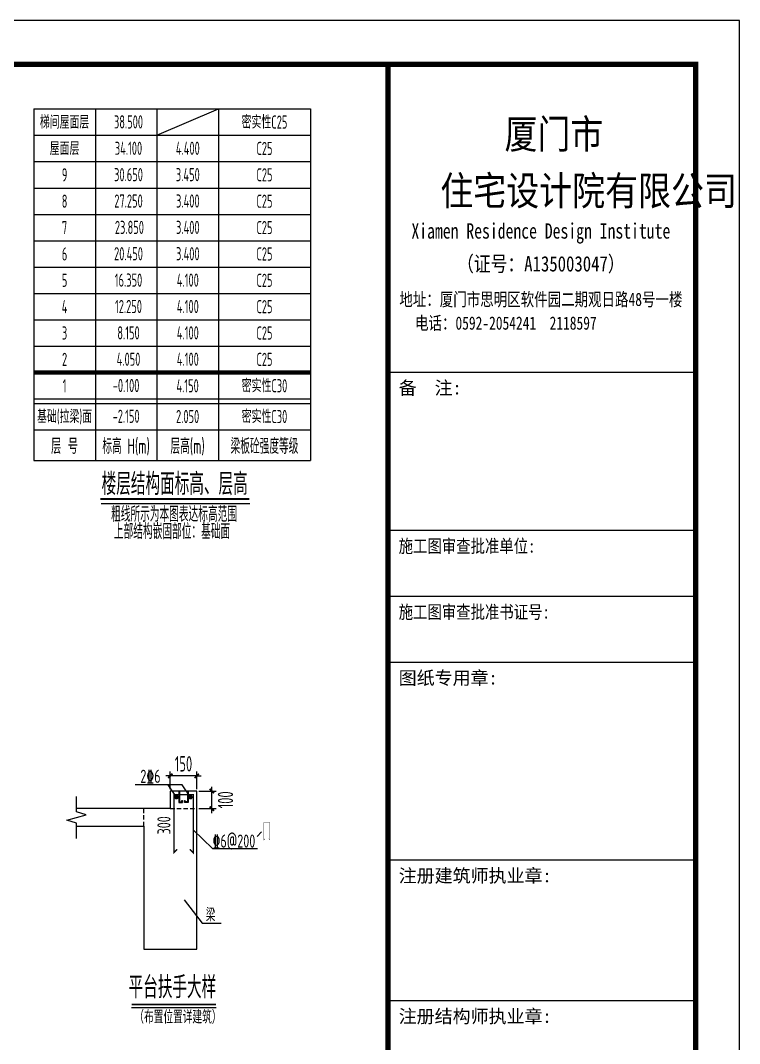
# Model space of a CAD drawing. Extents: x -441005 to 725361, y -182459 to 319313.
# Drawn here: x 212333 to 228700, y -115230 to -91950 of the extents above; entities that cross this region are included whole.
import ezdxf
from ezdxf.enums import TextEntityAlignment as Align

# ---------------------------------------------------------------- set-up
doc = ezdxf.new("R2010")
doc.units = 0
doc.header["$LTSCALE"] = 100
doc.linetypes.add('DASHEDX2', pattern=[1.5, 1, -0.5])
doc.layers.get('0').update_dxf_attribs({"linetype": 'CONTINUOUS'})
doc.layers.get('Defpoints').update_dxf_attribs({"linetype": 'CONTINUOUS'})
for name, color, linetype in [('C层高表', 2, 'CONTINUOUS'), ('DIM', 3, 'CONTINUOUS'), ('D大样&索引', 7, 'CONTINUOUS'), ('REIN', 1, 'CONTINUOUS'), ('THIN', 7, 'CONTINUOUS'), ('图框', 7, 'CONTINUOUS')]:
    doc.layers.add(name, color=color, linetype=linetype)
doc.styles.add('HZ', font='tssdeng.shx', dxfattribs={"width": 0.7, "height": 5, "bigfont": '1.shx'})
doc.styles.add('HZTXT', font='TXT', dxfattribs={"bigfont": 'HZTXT'})
doc.styles.add('TSSD_Dimension', font='tssdeng.shx', dxfattribs={"width": 0.62, "bigfont": '1.shx'})
doc.styles.add('TSSD_Rein', font='Tssdeng.shx', dxfattribs={"width": 0.7, "bigfont": '1.shx'})
doc.styles.add('图框字型一', font='SimSun.ttf')
doc.dimstyles.new('TSSD_25_100', dxfattribs={"dimtxt": 350, "dimasz": 100, "dimexe": 100, "dimexo": 50, "dimgap": 100, "dimtad": 1, "dimdec": 0, "dimlfac": 0.25, "dimzin": 0, "dimdsep": 46, "dimtxsty": 'TSSD_Dimension', "dimblk": 'ARCHTICK', "dimcen": 0, "dimdle": 100, "dimclrt": 7, "dimadec": 0, "dimazin": 0, "dimtfac": 1, "dimtdec": 0, "dimtix": 1, "dimtmove": 2, "dimatfit": 3, "dimfxl": 0, "dimtolj": 1, "dimtzin": 0, "dimarcsym": 0})

# ---------------------------------------------------------------- blocks, each defined once
blk = doc.blocks.new('梁板层高表')
at = {"layer": 'C层高表', "color": 7}
for p, q in [((0, 8000), (0, 0)), ((0, 8000), (6300, 8000)), ((1400, 8000), (1400, 0)), ((2800, 8000), (2800, 0)), ((2800, 7400), (4200, 8000)), ((4200, 8000), (4200, 0)), ((6300, 8000), (6300, 0)), ((6300, 8000), (6300, 0)), ((0, 7400), (6300, 7400)), ((0, 7400), (6300, 7400)), ((0, 6800), (6300, 6800)), ((0, 6200), (6300, 6200)), ((0, 5600), (6300, 5600)), ((0, 5000), (6300, 5000)), ((0, 4400), (6300, 4400)), ((0, 3800), (6300, 3800)), ((0, 3200), (6300, 3200)), ((0, 2600), (6300, 2600)), ((0, 2000), (6300, 2000)), ((0, 1400), (6300, 1400)), ((0, 1300), (6300, 1300)), ((0, 700), (6300, 700)), ((0, 0), (6300, 0)), ((1532, -976), (4920, -976))]:
    blk.add_line(p, q, dxfattribs=at)
at = {"layer": 'C层高表', "color": 7, "const_width": 50}
blk.add_lwpolyline([(1517, -878), (4905, -878)], dxfattribs=at)
at = {"layer": 'C层高表', "color": 7, "style": 'HZ'}
for s, height, width, p in [('梯间屋面层', 300, 0.6, (700, 7550)), ('屋面层', 300, 0.6, (700, 6950)), ('9', 300, 0.6, (700, 6350)), ('8', 300, 0.6, (700, 5750)), ('7', 300, 0.6, (700, 5150)), ('6', 300, 0.6, (700, 4550)), ('5', 300, 0.6, (700, 3950)), ('4', 300, 0.6, (700, 3350)), ('3', 300, 0.6, (700, 2750)), ('2', 300, 0.6, (700, 2150)), ('1', 300, 0.6, (700, 1550)), ('基础(拉梁)面', 300, 0.6, (700, 850)), ('层 号', 350, 0.7, (700, 150)), ('标高 H(m)', 350, 0.6, (2100, 150)), ('层高(m)', 350, 0.6, (3500, 150)), ('梁板砼强度等级', 350, 0.6, (5250, 150)), ('楼层结构面标高、层高', 500, 0.7, (3206, -785)), ('粗线所示为本图表达标高范围', 350, 0.6, (3191, -1397)), ('上部结构嵌固部位：基础面', 350, 0.6, (3146, -1790))]:
    blk.add_text(s, height=height, dxfattribs=dict(at, width=width)).set_placement(p, align=Align.CENTER)
at = {"layer": 'C层高表', "color": 2, "style": 'HZ', "width": 0.6}
for s, p in [('38.500', (2155, 7554)), ('34.100', (2155, 6954)), ('4.400', (3505, 6954)), ('30.650', (2155, 6354)), ('3.450', (3505, 6354)), ('27.250', (2155, 5754)), ('3.400', (3505, 5754)), ('23.850', (2176, 5154)), ('3.400', (3505, 5154)), ('20.450', (2155, 4554)), ('3.400', (3505, 4554)), ('4.100', (3505, 3954)), ('4.100', (3505, 3354)), ('4.100', (3505, 2754)), ('4.100', (3505, 2154)), ('2.050', (3500, 850))]:
    blk.add_text(s, height=300, dxfattribs=at).set_placement(p, align=Align.CENTER)
at = {"layer": 'C层高表', "color": 6, "style": 'HZ', "width": 0.6}
for s, p in [('密实性C25', (5250, 7550)), ('密实性C30', (5250, 1550)), ('密实性C30', (5250, 850))]:
    blk.add_text(s, height=300, dxfattribs=at).set_placement(p, align=Align.CENTER)
at = {"layer": 'C层高表', "color": 4, "style": 'HZ', "width": 0.6}
for p in [(5250, 6950), (5250, 6350), (5250, 5750), (5250, 5150), (5250, 4550), (5250, 3950), (5250, 3350), (5250, 2750), (5250, 2150)]:
    blk.add_text('C25', height=300, dxfattribs=at).set_placement(p, align=Align.CENTER)
at = {"layer": 'C层高表', "style": 'HZ', "width": 0.6}
for s, p in [('16.350', (2155, 3954)), ('12.250', (2155, 3354)), ('8.150', (2155, 2754)), ('4.050', (2155, 2154)), ('-0.100', (2100, 1556)), ('4.150', (3500, 1550)), ('-2.150', (2100, 856))]:
    blk.add_text(s, height=300, dxfattribs=at).set_placement(p, align=Align.CENTER)
blk = doc.blocks.new('A2+1_2')
at = {"layer": '图框'}
for p, q in [((81100, 34000), (88100, 34000)), ((81100, 30400), (88100, 30400)), ((81100, 28900), (88100, 28900)), ((81100, 27400), (88100, 27400)), ((81100, 22900), (88100, 22900)), ((81100, 19700), (88100, 19700))]:
    blk.add_line(p, q, dxfattribs=at)
blk.add_lwpolyline([(0, 0), (89100, 0), (89100, 42000), (0, 42000)], close=True, dxfattribs=at)
at = {"layer": '图框', "const_width": 120}
blk.add_lwpolyline([(2500, 1000), (88100, 1000), (88100, 41000), (2500, 41000)], close=True, dxfattribs=at)
blk.add_lwpolyline([(81100, 41000), (81100, 1000)], dxfattribs=at)
at = {"layer": '图框'}
for s, height, style, p in [('厦门市', 750, 'HZTXT', (83750, 39013)), ('住宅设计院有限公司', 750, 'HZTXT', (82290, 37723)), ('备  注:', 300, '图框字型一', (81342, 33490)), ('图纸专用章:', 300, '图框字型一', (81342, 26890)), ('注册建筑师执业章:', 300, '图框字型一', (81342, 22390)), ('注册结构师执业章:', 300, '图框字型一', (81342, 19190))]:
    blk.add_text(s, height=height, dxfattribs=dict(at, style=style)).set_placement(p)
at = {"layer": '图框', "style": '图框字型一'}
for s, height, width, p in [('Xiamen Residence Design Institute', 350, 0.75, (84578, 37036)), ('（证号：A135003047）', 350, 0.8, (84578, 36288)), ('地址：厦门市思明区软件园二期观日路48号一楼', 300, 0.75, (84578, 35504)), ('电话：0592-2054241  2118597', 300, 0.75, (83781, 34964))]:
    blk.add_text(s, height=height, dxfattribs=dict(at, width=width)).set_placement(p, align=Align.CENTER)
at = {"layer": '图框', "style": '图框字型一', "width": 0.8}
for s, p in [('施工图审查批准单位:', (81342, 29890)), ('施工图审查批准书证号:', (81342, 28390))]:
    blk.add_text(s, height=300, dxfattribs=at).set_placement(p)
blk = doc.blocks.new('_ArchTick')
at = {"color": 0, "linetype": 'ByBlock', "const_width": 0.4}
blk.add_lwpolyline([(-0.5, -0.5), (0.5, 0.5)], dxfattribs=at)
blk = doc.blocks.new('*D1766')
at = {"layer": 'Defpoints', "color": 0}
for p in [(1639, 4855), (1984, 4855), (1639, 4455)]:
    blk.add_point(p, dxfattribs=at)
at = {"layer": 'DIM', "color": 0, "lineweight": -2}
for p, q in [((1984, 4355), (1984, 4955)), ((1689, 4855), (2084, 4855)), ((1689, 4455), (2084, 4455))]:
    blk.add_line(p, q, dxfattribs=at)
at = {"layer": 'DIM', "color": 0, "lineweight": -2, "xscale": 100, "yscale": 100, "zscale": 100}
for p, rotation in [((1984, 4855), 90), ((1984, 4455), 270)]:
    blk.add_blockref('_ArchTick', p, dxfattribs=dict(at, rotation=rotation))
at = {"layer": 'DIM', "color": 7, "insert": (2294, 4655), "char_height": 350, "attachment_point": 5, "rotation": 90, "style": 'TSSD_Dimension'}
blk.add_mtext('\\A1;100', dxfattribs=at)
blk = doc.blocks.new('*D1767')
at = {"layer": 'Defpoints', "color": 0}
for p in [(1039, 5200), (1039, 4848), (1639, 4848)]:
    blk.add_point(p, dxfattribs=at)
at = {"layer": 'DIM', "color": 0, "lineweight": -2}
for p, q in [((1039, 5200), (939, 5200)), ((1039, 4898), (1039, 5300)), ((1639, 5200), (1039, 5200)), ((1639, 4898), (1639, 5300)), ((1639, 5200), (1739, 5200))]:
    blk.add_line(p, q, dxfattribs=at)
at = {"layer": 'DIM', "color": 0, "lineweight": -2, "xscale": 100, "yscale": 100, "zscale": 100}
blk.add_blockref('_ArchTick', (1039, 5200), dxfattribs=at)
at = {"layer": 'DIM', "color": 0, "lineweight": -2, "xscale": 100, "yscale": 100, "zscale": 100, "rotation": 180}
blk.add_blockref('_ArchTick', (1639, 5200), dxfattribs=at)
at = {"layer": 'DIM', "color": 7, "insert": (1339, 5475), "char_height": 350, "attachment_point": 5, "style": 'TSSD_Dimension'}
blk.add_mtext('\\A1;150', dxfattribs=at)
blk = doc.blocks.new('A$C44BA3BDF')
at = {"layer": 'D大样&索引', "color": 6}
for p, q in [((-105, 0), (-105, -263)), ((-90, 0), (-90, -248)), ((-35, -248), (-35, -211)), ((-35, -211), (-20, -211)), ((-20, -263), (-20, -211)), ((20, -263), (20, -211)), ((20, -211), (35, -211)), ((35, -248), (35, -211)), ((90, 0), (90, -248)), ((105, 0), (105, -263)), ((-105, -263), (-20, -263)), ((-90, -248), (-35, -248)), ((105, -263), (20, -263)), ((90, -248), (35, -248))]:
    blk.add_line(p, q, dxfattribs=at)
at = {"layer": 'D大样&索引', "color": 6, "const_width": 30}
for points in [[(-131, 0), (-131, 0), (131, 0), (131, 0)], [(75, 0), (-125, 0)]]:
    blk.add_lwpolyline(points, dxfattribs=at)
blk = doc.blocks.new('A$C49E73957')
at = {"layer": 'D大样&索引'}
for p, q in [((1311.6, 4997.2), (240.1, 4997.2)), ((1179, 4714.9), (992.2, 4997.2)), ((1498.4, 4714.9), (1311.6, 4997.2)), ((1039.1, 4854.5), (1039.1, 4854.5)), ((1039.1, 4854.5), (1039.1, 4454.5)), ((1639.1, 4854.5), (1039.1, 4854.5)), ((1639.1, 1254.5), (1639.1, 4854.5)), ((1039.1, 4454.5), (-1097.2, 4454.5)), ((-1097.2, 4054.5), (439.1, 4054.5)), ((439.1, 4054.5), (439.1, 1254.5)), ((1996.8, 3551.2), (1559.1, 3969.4)), ((3013.4, 3824), (3113.9, 3924.6)), ((1996.8, 3551.2), (3023.4, 3551.2)), ((1356.1, 2378.5), (1761.6, 1846)), ((1761.6, 1846), (2192.9, 1846)), ((439.1, 1254.5), (1639.1, 1254.5))]:
    blk.add_line(p, q, dxfattribs=at)
at = {"layer": 'D大样&索引', "linetype": 'DASHEDX2'}
for p, q in [((439.1, 4054.5), (439.1, 4454.5)), ((1039.1, 4454.5), (1039.1, 4454.5)), ((1039.1, 4454.5), (1039.1, 4454.5)), ((1039.1, 4454.5), (1639.1, 4454.5))]:
    blk.add_line(p, q, dxfattribs=at)
at = {"layer": 'D大样&索引', "const_width": 40}
blk.add_lwpolyline([(157.1, 0), (2082.3, 0)], dxfattribs=at)
at = {"layer": 'D大样&索引'}
blk.add_lwpolyline([(157.1, -70.1), (2082.3, -70.1)], dxfattribs=at)
at = {"layer": 'REIN'}
for points, const_width in [([(1194.8, 3530.2), (1119.1, 3454.5), (1119.1, 4774.5), (1559.1, 4774.5), (1559.1, 3454.5), (1483.5, 3530.2)], 30), ([(3192.9, 3768.9), (3170.2, 3746.2), (3170.2, 4142.2), (3302.2, 4142.2), (3302.2, 3746.2), (3279.5, 3768.9)], 9)]:
    blk.add_lwpolyline(points, dxfattribs=dict(at, const_width=const_width))
at = {"layer": 'REIN', "const_width": 50}
for points in [[(1154, 4714.9, 1), (1204, 4714.9, 1)], [(1473.4, 4714.9, 1), (1523.4, 4714.9, 1)]]:
    blk.add_lwpolyline(points, format="xyb", close=True, dxfattribs=at)
at = {"layer": 'THIN'}
blk.add_lwpolyline([(-1097.2, 3774.5), (-1097.2, 4124.5), (-1317.2, 4194.5), (-877.2, 4314.5), (-1097.2, 4384.5), (-1097.2, 4734.5)], dxfattribs=at)
at = {"layer": 'D大样&索引'}
blk.add_blockref('A$C44BA3BDF', (1339.1, 4854.5), dxfattribs=at)
at = {"layer": 'D大样&索引', "style": 'TSSD_Rein', "width": 0.7}
for s, height, p in [('2%%1326', 300, (356.8, 5041.2)), ('%%1326@200', 300, (1998.8, 3566.8)), ('梁', 300, (1846.6, 1888.2)), ('平台扶手大样', 500, (89.4, 139.8)), ('（布置位置详建筑）', 300, (219.2, -437.2))]:
    blk.add_text(s, height=height, dxfattribs=at).set_placement(p)
blk.add_text('300', height=300, rotation=90, dxfattribs=at).set_placement((1043.5, 3867.4))
at = {"layer": 'DIM'}
dim = blk.add_linear_dim(base=(1039.1, 5200.3), p1=(1639.1, 4847.6), p2=(1039.1, 4847.6), dimstyle='TSSD_25_100', dxfattribs=at)
dim.commit()
dim.dimension.update_dxf_attribs({"geometry": '*D1767', "text_midpoint": (1339.1, 5475.3)})
dim = blk.add_linear_dim(base=(1983.8, 4854.5), p1=(1639.1, 4454.5), p2=(1639.1, 4854.5), angle=90, dimstyle='TSSD_25_100', dxfattribs=at)
dim.commit()
dim.dimension.update_dxf_attribs({"geometry": '*D1766', "text_midpoint": (2294.2, 4654.5), "dimtype": 128})

msp = doc.modelspace()

# ---------------------------------------------------------------- linework, layer by layer
at = {"layer": 'C层高表', "color": 6, "const_width": 100}
msp.add_lwpolyline([(212637.5, -99962.5), (218937.5, -99962.5)], dxfattribs=at)

# ---------------------------------------------------------------- block references
msp.add_blockref('A2+1_2', (139600, -133950))
at = {"layer": 'C层高表'}
msp.add_blockref('梁板层高表', (212637.5, -101962.5), dxfattribs=at)
at = {"layer": 'D大样&索引'}
msp.add_blockref('A$C49E73957', (214705.4, -114339.9), dxfattribs=at)

doc.saveas('drawing.dxf')
